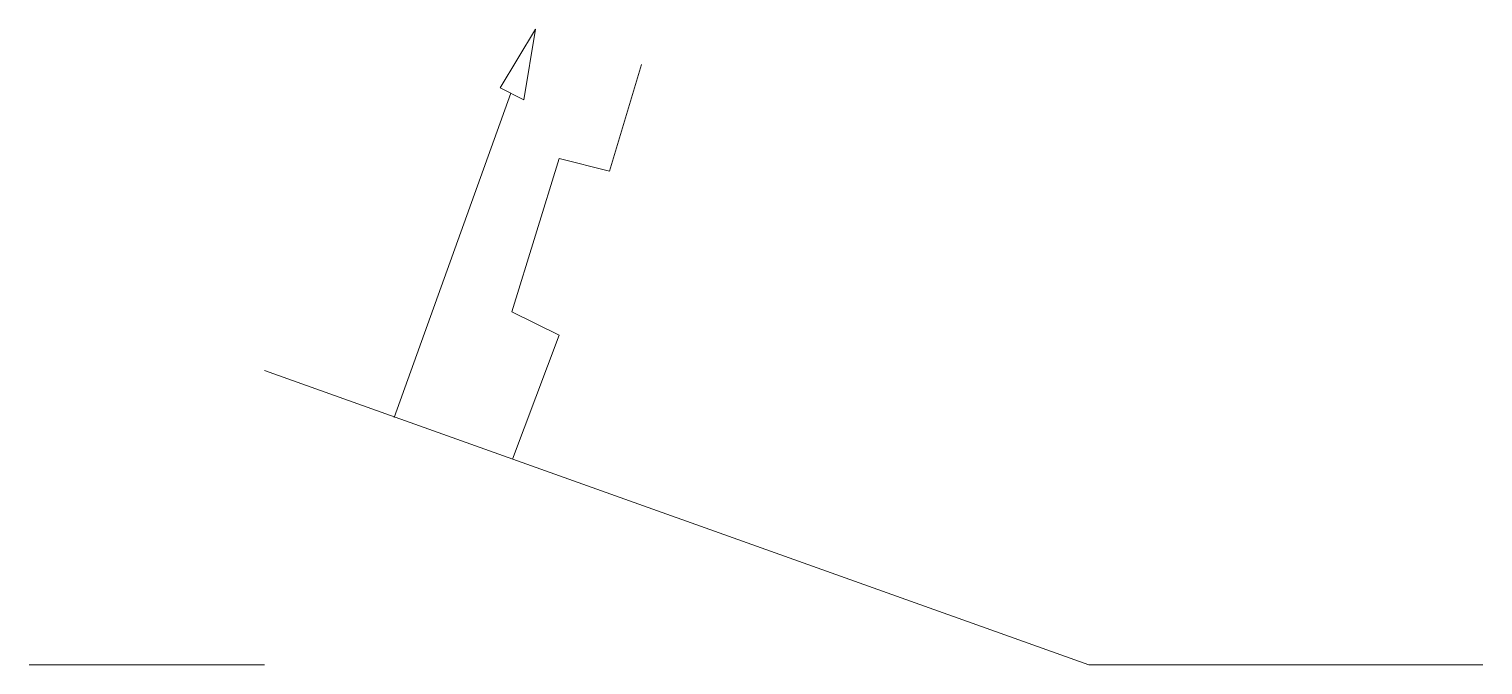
# Model space of a CAD drawing. Extents: x 0 to 20, y 0 to 8.7.
import ezdxf

# ---------------------------------------------------------------- set-up
doc = ezdxf.new("R2010")
doc.units = 0
doc.layers.get('0').update_dxf_attribs({"linetype": 'CONTINUOUS', "lineweight": 0})

msp = doc.modelspace()

# ---------------------------------------------------------------- linework, layer by layer
at = {"color": 7, "linetype": 'CONTINUOUS'}
for p, q in [((6.48, 7.938), (6.966, 8.748)), ((6.966, 8.748), (6.804, 7.776)), ((7.983, 6.793), (8.424, 8.262)), ((5.022, 3.402), (6.628, 7.864)), ((6.804, 7.776), (6.48, 7.938)), ((6.642, 4.86), (7.29, 6.966)), ((7.29, 6.966), (7.983, 6.793)), ((7.29, 4.536), (6.642, 4.86)), ((6.65, 2.832), (7.29, 4.536)), ((14.58, 0), (3.24, 4.05)), ((0, 0), (3.24, 0)), ((20, 0), (14.58, 0))]:
    msp.add_line(p, q, dxfattribs=at)

doc.saveas('drawing.dxf')
